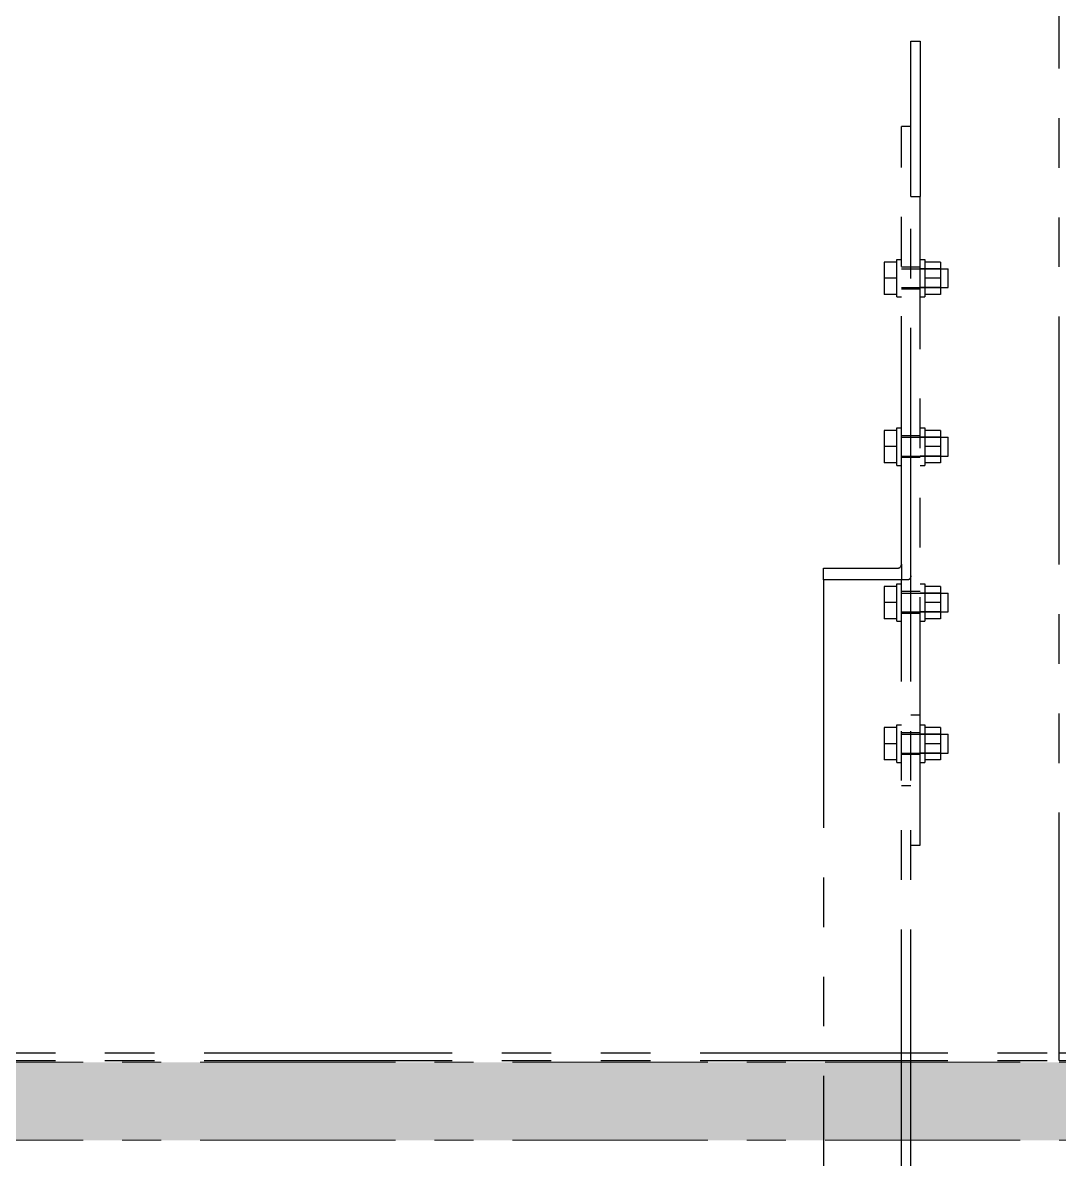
# Model space of a CAD drawing. Header units: millimetres. Extents: x -46397 to 283259, y -8690 to 23983.
# Drawn here: x 268325 to 268989, y -1346 to -619 of the extents above; entities that cross this region are included whole.
import ezdxf

# ---------------------------------------------------------------- set-up
doc = ezdxf.new("R2010")
doc.units = ezdxf.units.MM
doc.linetypes.add('CENTER', pattern=[2, 1.25, -0.25, 0.25, -0.25])
doc.linetypes.add('PHANTOM', pattern=[63.5, 31.75, -6.35, 6.35, -6.35, 6.35, -6.35])
doc.layers.add('DUONGTAM', color=1, linetype='CENTER', lineweight=0)

# ---------------------------------------------------------------- blocks, each defined once
blk = doc.blocks.new('BO-2')
at = {"color": 251, "linetype": 'PHANTOM', "ltscale": 5}
for p, q in [((1502.33, -992.34), (1502.33, -2.34)), ((1502.33, -992.34), (1502.33, -2.34)), ((1407.26, -439.14), (1407.26, -339.89)), ((1407.26, -339.89), (1413.26, -339.89)), ((1413.26, -339.89), (1413.26, -439.14)), ((1401.26, -674.55), (1401.26, -394.45)), ((1407.26, -394.45), (1401.26, -394.45)), ((1407.26, -682.1), (1407.26, -394.45)), ((1407.26, -439.14), (1413.26, -439.14)), ((1413.26, -854.37), (1413.26, -439.14)), ((1398.26, -503.53), (1398.26, -479.53)), ((1398.26, -479.53), (1401.26, -479.53)), ((1413.26, -479.53), (1416.26, -479.53)), ((1416.26, -479.53), (1416.26, -503.53)), ((1390.26, -481.18), (1390.26, -491.53)), ((1398.26, -481.18), (1390.26, -481.18)), ((1407.26, -484.53), (1401.26, -484.53)), ((1401.26, -485.53), (1426.26, -485.53)), ((1413.26, -484.53), (1407.26, -484.53)), ((1426.26, -485.53), (1413.26, -485.53)), ((1426.26, -481.18), (1416.26, -481.18)), ((1426.26, -481.18), (1426.26, -491.53)), ((1426.26, -485.53), (1431.26, -485.53)), ((1431.26, -497.53), (1431.26, -485.53)), ((1390.26, -491.53), (1390.26, -501.88)), ((1398.26, -491.53), (1390.26, -491.53)), ((1426.26, -491.53), (1416.26, -491.53)), ((1426.26, -491.53), (1426.26, -501.88)), ((1398.26, -501.88), (1390.26, -501.88)), ((1401.26, -497.53), (1426.26, -497.53)), ((1407.26, -498.53), (1401.26, -498.53)), ((1413.26, -498.53), (1407.26, -498.53)), ((1426.26, -497.53), (1413.26, -497.53)), ((1426.26, -501.88), (1416.26, -501.88)), ((1426.26, -497.53), (1431.26, -497.53)), ((1398.26, -503.53), (1401.26, -503.53)), ((1413.26, -503.53), (1416.26, -503.53)), ((1390.26, -588.99), (1390.26, -599.34)), ((1398.26, -588.99), (1390.26, -588.99)), ((1398.26, -611.34), (1398.26, -587.34)), ((1398.26, -587.34), (1401.26, -587.34)), ((1413.26, -587.34), (1416.26, -587.34)), ((1416.26, -587.34), (1416.26, -611.34)), ((1426.26, -588.99), (1416.26, -588.99)), ((1426.26, -588.99), (1426.26, -599.34)), ((1407.26, -592.34), (1401.26, -592.34)), ((1401.26, -593.34), (1426.26, -593.34)), ((1413.26, -592.34), (1407.26, -592.34)), ((1426.26, -593.34), (1413.26, -593.34)), ((1426.26, -593.34), (1431.26, -593.34)), ((1431.26, -605.34), (1431.26, -593.34)), ((1390.26, -599.34), (1390.26, -609.7)), ((1398.26, -599.34), (1390.26, -599.34)), ((1426.26, -599.34), (1416.26, -599.34)), ((1426.26, -599.34), (1426.26, -609.7)), ((1398.26, -609.7), (1390.26, -609.7)), ((1401.26, -605.34), (1426.26, -605.34)), ((1407.26, -606.34), (1401.26, -606.34)), ((1413.26, -606.34), (1407.26, -606.34)), ((1426.26, -605.34), (1413.26, -605.34)), ((1426.26, -609.7), (1416.26, -609.7)), ((1426.26, -605.34), (1431.26, -605.34)), ((1398.26, -611.34), (1401.26, -611.34)), ((1413.26, -611.34), (1416.26, -611.34)), ((1401.26, -674.55), (1401.26, -684.61)), ((1351.28, -677.07), (1399.26, -677.07)), ((1351.28, -684.61), (1351.28, -677.07)), ((1407.26, -1384.61), (1407.26, -682.1)), ((1351.28, -684.61), (1351.28, -1384.61)), ((1401.26, -684.61), (1351.28, -684.61)), ((1390.26, -688.76), (1390.26, -699.11)), ((1398.26, -688.76), (1390.26, -688.76)), ((1398.26, -711.11), (1398.26, -687.11)), ((1398.26, -687.11), (1401.26, -687.11)), ((1401.26, -1384.61), (1401.26, -684.61)), ((1405.26, -684.61), (1401.26, -684.61)), ((1413.26, -687.11), (1416.26, -687.11)), ((1416.26, -687.11), (1416.26, -711.11)), ((1426.26, -688.76), (1416.26, -688.76)), ((1426.26, -688.76), (1426.26, -699.11)), ((1407.26, -692.11), (1401.26, -692.11)), ((1401.26, -693.11), (1426.26, -693.11)), ((1413.26, -692.11), (1407.26, -692.11)), ((1426.26, -693.11), (1413.26, -693.11)), ((1426.26, -693.11), (1431.26, -693.11)), ((1431.26, -705.11), (1431.26, -693.11)), ((1390.26, -699.11), (1390.26, -709.46)), ((1398.26, -699.11), (1390.26, -699.11)), ((1401.26, -705.11), (1426.26, -705.11)), ((1426.26, -705.11), (1413.26, -705.11)), ((1426.26, -699.11), (1416.26, -699.11)), ((1426.26, -699.11), (1426.26, -709.46)), ((1426.26, -705.11), (1431.26, -705.11)), ((1398.26, -709.46), (1390.26, -709.46)), ((1398.26, -711.11), (1401.26, -711.11)), ((1407.26, -706.11), (1401.26, -706.11)), ((1413.26, -706.11), (1407.26, -706.11)), ((1413.26, -711.11), (1416.26, -711.11)), ((1426.26, -709.46), (1416.26, -709.46)), ((1407.26, -771.03), (1413.26, -771.03)), ((1398.26, -801.48), (1398.26, -777.48)), ((1398.26, -777.48), (1401.26, -777.48)), ((1413.26, -777.48), (1416.26, -777.48)), ((1416.26, -777.48), (1416.26, -801.48)), ((1390.26, -779.13), (1390.26, -789.48)), ((1398.26, -779.13), (1390.26, -779.13)), ((1407.26, -782.48), (1401.26, -782.48)), ((1401.26, -783.48), (1426.26, -783.48)), ((1413.26, -782.48), (1407.26, -782.48)), ((1426.26, -783.48), (1413.26, -783.48)), ((1426.26, -779.13), (1416.26, -779.13)), ((1426.26, -779.13), (1426.26, -789.48)), ((1426.26, -783.48), (1431.26, -783.48)), ((1431.26, -795.48), (1431.26, -783.48)), ((1390.26, -789.48), (1390.26, -799.84)), ((1398.26, -789.48), (1390.26, -789.48)), ((1426.26, -789.48), (1416.26, -789.48)), ((1426.26, -789.48), (1426.26, -799.84)), ((1398.26, -799.84), (1390.26, -799.84)), ((1401.26, -795.48), (1426.26, -795.48)), ((1407.26, -796.48), (1401.26, -796.48)), ((1413.26, -796.48), (1407.26, -796.48)), ((1426.26, -795.48), (1413.26, -795.48)), ((1426.26, -799.84), (1416.26, -799.84)), ((1426.26, -795.48), (1431.26, -795.48)), ((1398.26, -801.48), (1401.26, -801.48)), ((1413.26, -801.48), (1416.26, -801.48)), ((1407.26, -816.49), (1401.26, -816.49)), ((1407.26, -854.37), (1413.26, -854.37)), ((2.33, -987.34), (1502.33, -987.34)), ((1502.33, -987.34), (3002.33, -987.34)), ((2.33, -992.34), (1502.33, -992.34)), ((1502.33, -992.34), (3002.33, -992.34))]:
    blk.add_line(p, q, dxfattribs=at)
blk.add_ellipse((1399.26, -674.55), major_axis=(0, -2.51), ratio=0.79546, start_param=0, end_param=1.570796, dxfattribs=at)
at = {"color": 251, "linetype": 'PHANTOM', "ltscale": 5, "extrusion": (-1.48896e-15, 2.64943e-16, -1)}
blk.add_ellipse((1405.26, -682.1), major_axis=(0, -2.51), ratio=0.795463, start_param=-1.570796, end_param=0, dxfattribs=at)

msp = doc.modelspace()

# ---------------------------------------------------------------- hatches: boundary and pattern name
h = msp.add_hatch()
h.set_pattern_fill('AR-HBONE', color=1, scale=0.3)
h.set_pattern_definition([(45, (0, 4000), (0, 43.1052294), [91.44, -30.48]), (135, (21.553, 4021.553), (4e-15, 43.1052294), [91.44, -30.48])])
h.paths.add_polyline_path([(270538.62, 747.84), (264438.62, 747.84, 0.282615), (264089.94, 533.65, 0.238931), (264089.94, -1119.97, 0.282615), (264438.62, -1334.16), (270538.62, -1334.16, 0.282615), (270887.29, -1119.97, 0.238931), (270887.29, 533.65, 0.282615)])
h.paths.add_polyline_path([(270842.69, 511.04, -0.238931), (270842.69, -1097.37, -0.282615), (270538.62, -1284.16), (264438.62, -1284.16, -0.282615), (264134.54, -1097.37, -0.238931), (264134.54, 511.04, -0.282615), (264438.62, 697.84), (270538.62, 697.84, -0.282615)], flags=16)

# ---------------------------------------------------------------- linework, layer by layer
at = {"layer": 'DUONGTAM', "color": 5, "lineweight": 0, "ltscale": 100}
for points in [[(270887.29, 533.65, 0.282615), (270538.62, 747.84), (264438.62, 747.84, 0.282615), (264089.94, 533.65, 0.238931), (264089.94, -1119.97, 0.282615), (264438.62, -1334.16), (270538.62, -1334.16, 0.282615), (270887.29, -1119.97, 0.238931)], [(270842.69, 511.04, 0.282615), (270538.62, 697.84), (264438.62, 697.84, 0.282615), (264134.54, 511.04, 0.238931), (264134.54, -1097.37, 0.282615), (264438.62, -1284.16), (270538.62, -1284.16, 0.282615), (270842.69, -1097.37, 0.238931)]]:
    msp.add_lwpolyline(points, format="xyb", close=True, dxfattribs=at)

# ---------------------------------------------------------------- block references
msp.add_blockref('BO-2', (267486.28, -290.83, -1.5))

doc.saveas('drawing.dxf')
